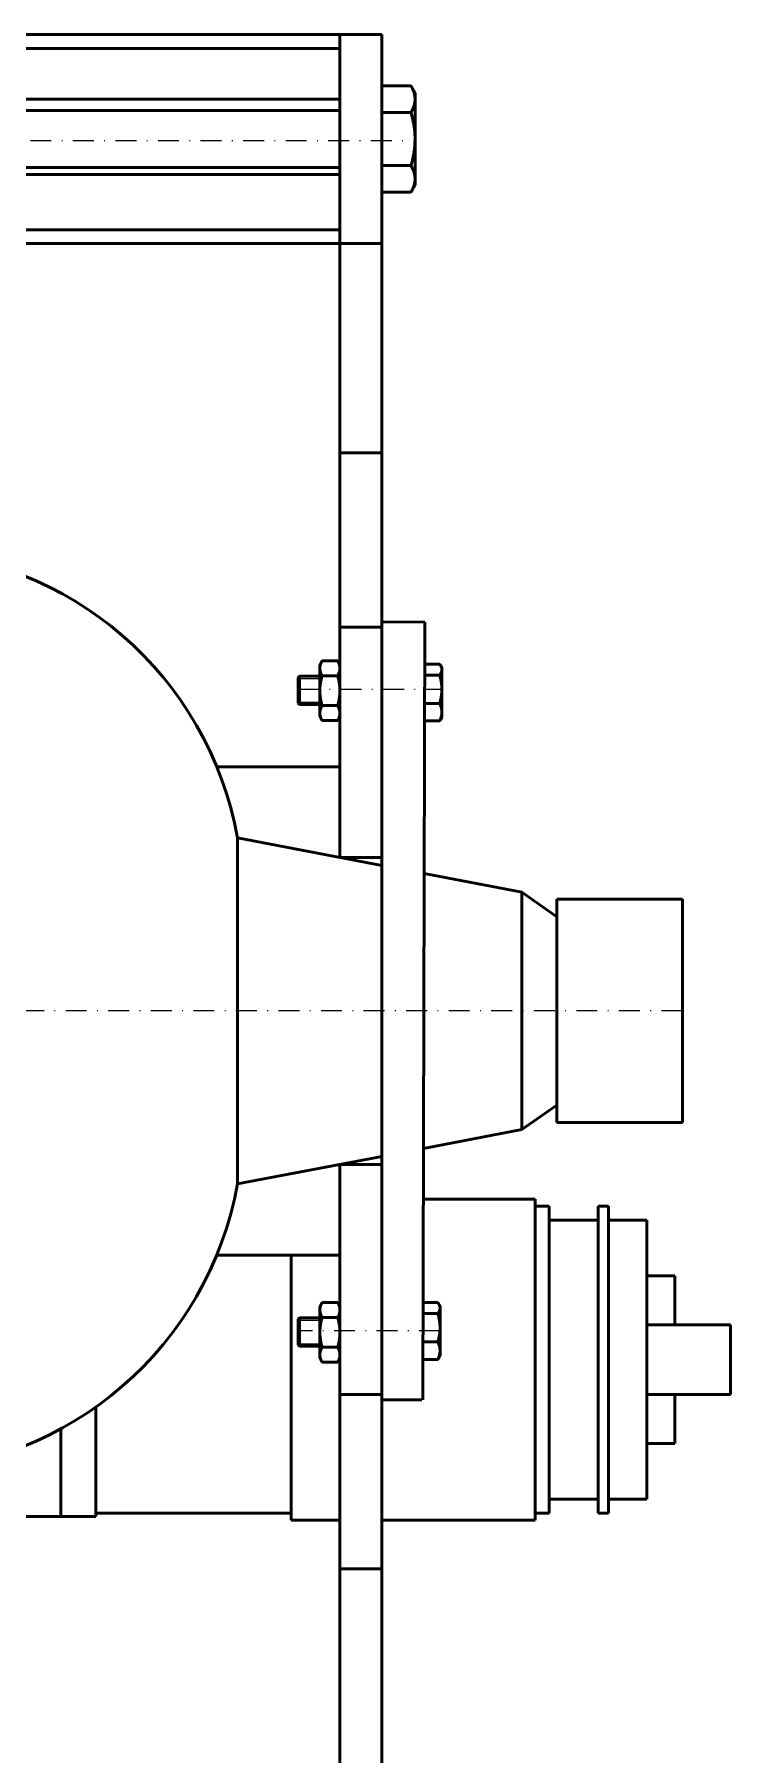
# Model space of a CAD drawing. Header units: inches. Extents: x -122986 to 27550, y -4965 to 6170.
# Drawn here: x 2472.2 to 2572, y 565.4 to 812 of the extents above; entities that cross this region are included whole.
import ezdxf

# ---------------------------------------------------------------- set-up
doc = ezdxf.new("R2010")
doc.units = ezdxf.units.IN
doc.header["$LTSCALE"] = 2
doc.header["$MEASUREMENT"] = 0
doc.linetypes.add('DASHDOT', pattern=[1, 0.5, -0.25, 0, -0.25])
for name, color, linetype, lineweight in [('1 mãnh', 7, 'Continuous', 5), ('1 Đường Tâm', 50, 'DASHDOT', 9), ('1 Đậm', 7, 'Continuous', 50)]:
    doc.layers.add(name, color=color, linetype=linetype, lineweight=lineweight)

msp = doc.modelspace()

# ---------------------------------------------------------------- linework, layer by layer
at = {"layer": '1 mãnh', "lineweight": 13}
for p, q in [((2510.018, 719.683), (2513.125, 719.683)), ((2510.018, 716.266), (2513.125, 716.266)), ((2510.023, 627.69), (2513.129, 627.69)), ((2510.023, 624.273), (2513.129, 624.273))]:
    msp.add_line(p, q, dxfattribs=at)
at = {"layer": '1 mãnh', "lineweight": 13, "ltscale": 15}
msp.add_line((2528.155, 717.809), (2528.155, 717.809), dxfattribs=at)
at = {"layer": '1 Đường Tâm', "lineweight": 9, "ltscale": 3}
for p, q in [((2325.23, 796.781), (2526.775, 796.781)), ((2509.991, 718.121), (2530.616, 718.121)), ((2565.095, 672.01), (2302.908, 672.01)), ((2530.359, 626.121), (2510.022, 626.121))]:
    msp.add_line(p, q, dxfattribs=at)
at = {"layer": '1 Đậm', "lineweight": 50}
for p, q in [((2516.002, 812.01), (2336.002, 812.01)), ((2522.002, 812.01), (2516.002, 812.01)), ((2516.002, 811.01), (2516.002, 812.01)), ((2522.002, 811.01), (2522.002, 812.01)), ((2516.002, 810.01), (2336.002, 810.01)), ((2516.002, 810.72), (2516.002, 811.01)), ((2516.002, 810.01), (2516.002, 810.72)), ((2516.002, 802.71), (2516.002, 810.01)), ((2522.002, 782.01), (2522.002, 811.01)), ((2526.185, 804.631), (2522.002, 804.631)), ((2526.185, 804.631), (2526.774, 803.61)), ((2516.002, 802.71), (2336.002, 802.71)), ((2516.002, 802.078), (2516.002, 802.71)), ((2516.002, 792.404), (2516.002, 802.078)), ((2526.774, 803.61), (2526.774, 802.726)), ((2526.774, 802.726), (2526.774, 797.01)), ((2516.002, 801.11), (2336.002, 801.11)), ((2526.185, 800.821), (2522.002, 800.821)), ((2526.774, 797.01), (2526.774, 791.294)), ((2516.002, 792.91), (2336.002, 792.91)), ((2516.002, 791.91), (2336.002, 791.91)), ((2516.002, 791.91), (2516.002, 792.404)), ((2516.002, 784.01), (2516.002, 791.91)), ((2526.185, 793.2), (2522.002, 793.2)), ((2526.185, 789.389), (2522.002, 789.389)), ((2526.774, 790.41), (2526.185, 789.389)), ((2526.774, 790.41), (2526.774, 791.294)), ((2516.002, 782.01), (2330.002, 782.01)), ((2516.002, 784.01), (2336.002, 784.01)), ((2516.002, 783.3), (2516.002, 784.01)), ((2516.002, 782.01), (2516.002, 783.3)), ((2522.002, 782.01), (2516.002, 782.01)), ((2516.002, 752.01), (2516.002, 782.01)), ((2522.002, 752.01), (2522.002, 782.01)), ((2522.002, 752.01), (2516.002, 752.01)), ((2516.002, 727.01), (2516.002, 752.01)), ((2522.002, 727.01), (2522.002, 752.01)), ((2522.002, 727.01), (2516.002, 727.01)), ((2516.002, 694.01), (2516.002, 727.01)), ((2522.002, 616.271), (2522.002, 727.01)), ((2513.456, 722.206), (2513.124, 721.631)), ((2513.124, 721.631), (2513.124, 721.134)), ((2513.124, 721.134), (2513.124, 717.917)), ((2513.456, 722.206), (2515.671, 722.206)), ((2515.671, 722.206), (2516.003, 721.631)), ((2530.299, 720.156), (2528.162, 720.156)), ((2530.299, 721.723), (2528.166, 721.723)), ((2530.448, 721.5), (2530.616, 721.209)), ((2530.616, 720.94), (2530.616, 721.209)), ((2530.616, 720.94), (2530.616, 718.122)), ((2510.018, 719.807), (2510.222, 720.011)), ((2510.018, 719.807), (2510.018, 716.142)), ((2510.222, 715.938), (2510.222, 720.011)), ((2510.222, 720.011), (2513.125, 720.011)), ((2513.124, 717.917), (2513.124, 714.701)), ((2513.456, 720.062), (2515.671, 720.062)), ((2530.616, 718.122), (2530.616, 714.838)), ((2510.222, 715.938), (2510.018, 716.142)), ((2513.125, 715.938), (2510.222, 715.938)), ((2513.456, 715.773), (2515.671, 715.773)), ((2530.299, 716.088), (2528.15, 716.088)), ((2513.124, 714.204), (2513.124, 714.701)), ((2513.124, 714.204), (2513.456, 713.629)), ((2513.456, 713.629), (2515.671, 713.629)), ((2516.003, 714.204), (2515.671, 713.629)), ((2530.299, 713.587), (2528.143, 713.587)), ((2530.616, 714.101), (2530.448, 713.81)), ((2530.616, 714.838), (2530.616, 714.101)), ((2516.002, 707.01), (2498.345, 707.01)), ((2522.002, 696.01), (2522.002, 697.01)), ((2522.002, 696.179), (2522.002, 696.179)), ((2547.095, 685.51), (2542.095, 689.01)), ((2542.095, 655.01), (2542.095, 689.01)), ((2565.095, 688.01), (2547.095, 688.01)), ((2547.095, 656.01), (2547.095, 688.01)), ((2565.095, 656.01), (2565.095, 688.01)), ((2542.095, 655.01), (2547.095, 658.51)), ((2547.095, 656.01), (2565.095, 656.01)), ((2516.002, 617.01), (2516.002, 650.01)), ((2544.002, 645.01), (2527.951, 645.01)), ((2544.002, 622.01), (2544.002, 645.01)), ((2546.002, 644.01), (2544.002, 644.01)), ((2546.002, 644.01), (2546.002, 600.01)), ((2554.502, 644.01), (2553.002, 644.01)), ((2553.002, 622.01), (2553.002, 644.01)), ((2554.502, 622.01), (2554.502, 644.01)), ((2553.002, 642.01), (2546.002, 642.01)), ((2560.002, 642.01), (2554.502, 642.01)), ((2560.002, 622.01), (2560.002, 642.01)), ((2498.345, 637.01), (2516.002, 637.01)), ((2509.002, 622.01), (2509.002, 637.01)), ((2564.002, 634.01), (2560.002, 634.01)), ((2564.002, 627.01), (2564.002, 634.01)), ((2513.46, 630.213), (2513.129, 629.638)), ((2513.129, 629.638), (2513.129, 629.141)), ((2513.129, 629.141), (2513.129, 625.925)), ((2513.46, 630.213), (2515.675, 630.213)), ((2515.675, 630.213), (2516.007, 629.638)), ((2527.922, 630.224), (2527.922, 630.189)), ((2530.042, 630.224), (2527.922, 630.224)), ((2530.042, 630.189), (2527.922, 630.189)), ((2530.191, 629.966), (2530.359, 629.674)), ((2530.359, 629.405), (2530.359, 629.674)), ((2530.359, 629.405), (2530.359, 626.588)), ((2510.022, 627.814), (2510.226, 628.018)), ((2510.022, 627.814), (2510.022, 624.149)), ((2510.226, 623.946), (2510.226, 628.018)), ((2510.226, 628.018), (2513.129, 628.018)), ((2513.46, 628.069), (2515.675, 628.069)), ((2530.042, 628.622), (2527.922, 628.622)), ((2530.359, 626.588), (2530.359, 623.303)), ((2572.002, 627.01), (2560.002, 627.01)), ((2572.002, 617.01), (2572.002, 627.01)), ((2510.226, 623.946), (2510.022, 624.149)), ((2513.129, 625.925), (2513.129, 622.708)), ((2530.042, 624.554), (2527.922, 624.554)), ((2509.002, 599.01), (2509.002, 622.01)), ((2513.129, 623.946), (2510.226, 623.946)), ((2513.129, 622.211), (2513.129, 622.708)), ((2513.129, 622.211), (2513.46, 621.636)), ((2513.46, 623.78), (2515.675, 623.78)), ((2513.46, 621.636), (2515.675, 621.636)), ((2516.007, 622.211), (2515.675, 621.636)), ((2527.922, 622.053), (2527.922, 622.017)), ((2530.042, 622.053), (2527.922, 622.053)), ((2530.042, 622.017), (2527.922, 622.017)), ((2530.359, 622.567), (2530.191, 622.275)), ((2530.359, 623.303), (2530.359, 622.567)), ((2544.002, 599.01), (2544.002, 622.01)), ((2553.002, 600.01), (2553.002, 622.01)), ((2554.502, 600.01), (2554.502, 622.01)), ((2560.002, 602.01), (2560.002, 622.01)), ((2522.002, 617.01), (2516.002, 617.01)), ((2516.002, 592.01), (2516.002, 617.01)), ((2522.002, 592.01), (2522.002, 617.01)), ((2572.002, 617.01), (2560.002, 617.01)), ((2564.002, 610.01), (2564.002, 617.01)), ((2481.002, 615.211), (2481.002, 599.51)), ((2476.002, 612.094), (2476.002, 599.51)), ((2560.002, 610.01), (2564.002, 610.01)), ((2546.002, 602.01), (2553.002, 602.01)), ((2554.502, 602.01), (2560.002, 602.01)), ((2467.002, 599.51), (2476.002, 599.51)), ((2476.002, 599.51), (2481.002, 599.51)), ((2481.002, 600.01), (2509.002, 600.01)), ((2544.002, 600.01), (2546.002, 600.01)), ((2553.002, 600.01), (2554.502, 600.01)), ((2509.002, 599.01), (2516.002, 599.01)), ((2522.002, 599.01), (2544.002, 599.01)), ((2522.002, 592.01), (2516.002, 592.01)), ((2516.002, 562.01), (2516.002, 592.01)), ((2522.002, 562.01), (2522.002, 592.01))]:
    msp.add_line(p, q, dxfattribs=at)
at = {"layer": '1 Đậm', "lineweight": 50, "ltscale": 15}
for p, q in [((2528.183, 727.765), (2522.002, 727.782)), ((2527.87, 616.255), (2528.183, 727.765)), ((2527.768, 616.255), (2522.002, 616.271))]:
    msp.add_line(p, q, dxfattribs=at)
at = {"layer": '1 Đậm', "ltscale": 15}
for p, q in [((2501.312, 696.825), (2501.312, 647.195)), ((2522.002, 692.86), (2501.312, 696.825)), ((2516.002, 694.01), (2522.002, 694.01)), ((2542.095, 689.01), (2528.082, 691.695)), ((2542.095, 655.01), (2527.971, 652.304)), ((2522.002, 651.16), (2501.312, 647.195)), ((2516.002, 650.01), (2522.002, 650.01))]:
    msp.add_line(p, q, dxfattribs=at)
at = {"layer": '1 Đậm', "lineweight": 50}
for points in [[(2526.774, 802.726), (2526.774, 802.765), (2526.773, 802.804), (2526.772, 802.843), (2526.77, 802.881), (2526.767, 802.92), (2526.765, 802.959), (2526.761, 802.998), (2526.757, 803.037), (2526.753, 803.075), (2526.748, 803.114), (2526.742, 803.153), (2526.736, 803.191), (2526.73, 803.23), (2526.723, 803.268), (2526.715, 803.307), (2526.708, 803.345), (2526.699, 803.384), (2526.69, 803.422), (2526.681, 803.46), (2526.671, 803.499), (2526.661, 803.537), (2526.65, 803.575), (2526.639, 803.613), (2526.627, 803.651), (2526.615, 803.69), (2526.602, 803.728), (2526.589, 803.766), (2526.576, 803.804), (2526.562, 803.842), (2526.548, 803.879), (2526.533, 803.917), (2526.518, 803.955), (2526.503, 803.993), (2526.487, 804.031), (2526.471, 804.069), (2526.454, 804.106), (2526.437, 804.144), (2526.42, 804.182), (2526.402, 804.219), (2526.384, 804.257), (2526.366, 804.294), (2526.347, 804.332), (2526.328, 804.369), (2526.308, 804.407), (2526.288, 804.444), (2526.268, 804.482), (2526.248, 804.519), (2526.227, 804.557), (2526.206, 804.594), (2526.185, 804.631)], [(2526.185, 800.821), (2526.206, 800.858), (2526.227, 800.896), (2526.248, 800.933), (2526.268, 800.97), (2526.289, 801.008), (2526.308, 801.045), (2526.328, 801.083), (2526.347, 801.121), (2526.366, 801.158), (2526.384, 801.196), (2526.403, 801.233), (2526.42, 801.271), (2526.438, 801.309), (2526.455, 801.347), (2526.471, 801.384), (2526.487, 801.422), (2526.503, 801.46), (2526.519, 801.498), (2526.534, 801.536), (2526.548, 801.574), (2526.563, 801.612), (2526.576, 801.649), (2526.59, 801.687), (2526.603, 801.725), (2526.615, 801.764), (2526.627, 801.802), (2526.639, 801.84), (2526.65, 801.878), (2526.661, 801.916), (2526.671, 801.954), (2526.681, 801.993), (2526.69, 802.031), (2526.699, 802.069), (2526.708, 802.107), (2526.716, 802.146), (2526.723, 802.184), (2526.73, 802.223), (2526.736, 802.261), (2526.742, 802.3), (2526.748, 802.338), (2526.753, 802.377), (2526.757, 802.416), (2526.761, 802.454), (2526.765, 802.493), (2526.767, 802.532), (2526.77, 802.57), (2526.772, 802.609), (2526.773, 802.648), (2526.774, 802.687), (2526.774, 802.726)], [(2526.774, 797.01), (2526.774, 797.087), (2526.773, 797.165), (2526.772, 797.242), (2526.77, 797.32), (2526.768, 797.397), (2526.765, 797.475), (2526.761, 797.552), (2526.757, 797.63), (2526.753, 797.708), (2526.748, 797.785), (2526.742, 797.863), (2526.736, 797.941), (2526.73, 798.019), (2526.723, 798.096), (2526.715, 798.174), (2526.707, 798.252), (2526.699, 798.329), (2526.69, 798.406), (2526.68, 798.484), (2526.67, 798.561), (2526.66, 798.637), (2526.649, 798.714), (2526.638, 798.791), (2526.626, 798.867), (2526.614, 798.944), (2526.601, 799.02), (2526.588, 799.096), (2526.575, 799.172), (2526.561, 799.248), (2526.547, 799.324), (2526.532, 799.4), (2526.517, 799.476), (2526.501, 799.551), (2526.486, 799.627), (2526.469, 799.702), (2526.453, 799.777), (2526.436, 799.852), (2526.418, 799.927), (2526.401, 800.002), (2526.383, 800.077), (2526.364, 800.152), (2526.346, 800.227), (2526.327, 800.301), (2526.307, 800.376), (2526.288, 800.45), (2526.268, 800.524), (2526.247, 800.599), (2526.227, 800.673), (2526.206, 800.747), (2526.185, 800.821)], [(2526.185, 793.2), (2526.206, 793.274), (2526.227, 793.349), (2526.248, 793.423), (2526.268, 793.498), (2526.288, 793.573), (2526.308, 793.648), (2526.328, 793.723), (2526.347, 793.798), (2526.366, 793.874), (2526.384, 793.949), (2526.402, 794.025), (2526.42, 794.101), (2526.438, 794.177), (2526.455, 794.253), (2526.472, 794.329), (2526.488, 794.405), (2526.504, 794.481), (2526.519, 794.557), (2526.534, 794.633), (2526.549, 794.709), (2526.563, 794.785), (2526.577, 794.861), (2526.591, 794.938), (2526.604, 795.014), (2526.616, 795.09), (2526.628, 795.167), (2526.64, 795.243), (2526.651, 795.32), (2526.662, 795.396), (2526.672, 795.472), (2526.682, 795.549), (2526.691, 795.626), (2526.7, 795.702), (2526.708, 795.779), (2526.716, 795.855), (2526.724, 795.932), (2526.73, 796.009), (2526.737, 796.086), (2526.743, 796.163), (2526.748, 796.239), (2526.753, 796.316), (2526.757, 796.393), (2526.761, 796.47), (2526.765, 796.547), (2526.768, 796.624), (2526.77, 796.701), (2526.772, 796.779), (2526.773, 796.856), (2526.774, 796.933), (2526.774, 797.01)], [(2526.774, 791.294), (2526.774, 791.333), (2526.773, 791.372), (2526.772, 791.411), (2526.77, 791.45), (2526.767, 791.489), (2526.765, 791.528), (2526.761, 791.566), (2526.757, 791.605), (2526.753, 791.644), (2526.748, 791.683), (2526.742, 791.721), (2526.736, 791.76), (2526.73, 791.798), (2526.723, 791.837), (2526.715, 791.875), (2526.708, 791.914), (2526.699, 791.952), (2526.69, 791.991), (2526.681, 792.029), (2526.671, 792.067), (2526.661, 792.105), (2526.65, 792.144), (2526.639, 792.182), (2526.627, 792.22), (2526.615, 792.258), (2526.602, 792.296), (2526.589, 792.334), (2526.576, 792.372), (2526.562, 792.41), (2526.548, 792.448), (2526.533, 792.486), (2526.518, 792.524), (2526.503, 792.561), (2526.487, 792.599), (2526.471, 792.637), (2526.454, 792.675), (2526.437, 792.712), (2526.42, 792.75), (2526.402, 792.788), (2526.384, 792.825), (2526.366, 792.863), (2526.347, 792.9), (2526.328, 792.938), (2526.308, 792.975), (2526.288, 793.013), (2526.268, 793.05), (2526.248, 793.088), (2526.227, 793.125), (2526.206, 793.162), (2526.185, 793.2)], [(2526.185, 789.389), (2526.206, 789.427), (2526.227, 789.464), (2526.248, 789.501), (2526.268, 789.539), (2526.289, 789.576), (2526.308, 789.614), (2526.328, 789.652), (2526.347, 789.689), (2526.366, 789.727), (2526.384, 789.764), (2526.403, 789.802), (2526.42, 789.84), (2526.438, 789.877), (2526.455, 789.915), (2526.471, 789.953), (2526.487, 789.991), (2526.503, 790.028), (2526.519, 790.066), (2526.534, 790.104), (2526.548, 790.142), (2526.563, 790.18), (2526.576, 790.218), (2526.59, 790.256), (2526.603, 790.294), (2526.615, 790.332), (2526.627, 790.37), (2526.639, 790.408), (2526.65, 790.446), (2526.661, 790.485), (2526.671, 790.523), (2526.681, 790.561), (2526.69, 790.599), (2526.699, 790.638), (2526.708, 790.676), (2526.716, 790.714), (2526.723, 790.753), (2526.73, 790.791), (2526.736, 790.83), (2526.742, 790.868), (2526.748, 790.907), (2526.753, 790.945), (2526.757, 790.984), (2526.761, 791.023), (2526.765, 791.061), (2526.767, 791.1), (2526.77, 791.139), (2526.772, 791.178), (2526.773, 791.217), (2526.774, 791.255), (2526.774, 791.294)], [(2513.124, 721.134), (2513.125, 721.156), (2513.125, 721.177), (2513.126, 721.199), (2513.127, 721.221), (2513.128, 721.243), (2513.13, 721.265), (2513.132, 721.287), (2513.134, 721.309), (2513.136, 721.33), (2513.139, 721.352), (2513.142, 721.374), (2513.146, 721.396), (2513.149, 721.417), (2513.153, 721.439), (2513.157, 721.461), (2513.162, 721.482), (2513.167, 721.504), (2513.172, 721.525), (2513.177, 721.547), (2513.182, 721.568), (2513.188, 721.59), (2513.194, 721.612), (2513.201, 721.633), (2513.207, 721.654), (2513.214, 721.676), (2513.221, 721.697), (2513.228, 721.719), (2513.236, 721.74), (2513.244, 721.761), (2513.252, 721.783), (2513.26, 721.804), (2513.268, 721.825), (2513.277, 721.847), (2513.286, 721.868), (2513.295, 721.889), (2513.304, 721.91), (2513.314, 721.932), (2513.324, 721.953), (2513.334, 721.974), (2513.344, 721.995), (2513.354, 722.016), (2513.365, 722.037), (2513.376, 722.058), (2513.387, 722.08), (2513.398, 722.101), (2513.409, 722.122), (2513.421, 722.143), (2513.432, 722.164), (2513.444, 722.185), (2513.456, 722.206)], [(2513.456, 720.062), (2513.444, 720.083), (2513.432, 720.104), (2513.42, 720.125), (2513.409, 720.146), (2513.398, 720.167), (2513.386, 720.188), (2513.375, 720.209), (2513.365, 720.23), (2513.354, 720.252), (2513.344, 720.273), (2513.334, 720.294), (2513.324, 720.315), (2513.314, 720.336), (2513.304, 720.358), (2513.295, 720.379), (2513.286, 720.4), (2513.277, 720.421), (2513.268, 720.443), (2513.26, 720.464), (2513.251, 720.485), (2513.243, 720.507), (2513.236, 720.528), (2513.228, 720.549), (2513.221, 720.571), (2513.214, 720.592), (2513.207, 720.614), (2513.2, 720.635), (2513.194, 720.656), (2513.188, 720.678), (2513.182, 720.699), (2513.177, 720.721), (2513.171, 720.743), (2513.166, 720.764), (2513.162, 720.786), (2513.157, 720.807), (2513.153, 720.829), (2513.149, 720.85), (2513.146, 720.872), (2513.142, 720.894), (2513.139, 720.916), (2513.136, 720.937), (2513.134, 720.959), (2513.132, 720.981), (2513.13, 721.003), (2513.128, 721.024), (2513.127, 721.046), (2513.126, 721.068), (2513.125, 721.09), (2513.125, 721.112), (2513.124, 721.134)], [(2516.003, 721.134), (2516.003, 721.156), (2516.002, 721.177), (2516.001, 721.199), (2516, 721.221), (2515.999, 721.243), (2515.997, 721.265), (2515.995, 721.287), (2515.993, 721.309), (2515.991, 721.33), (2515.988, 721.352), (2515.985, 721.374), (2515.981, 721.396), (2515.978, 721.417), (2515.974, 721.439), (2515.97, 721.461), (2515.965, 721.482), (2515.961, 721.504), (2515.956, 721.525), (2515.95, 721.547), (2515.945, 721.568), (2515.939, 721.59), (2515.933, 721.612), (2515.927, 721.633), (2515.92, 721.654), (2515.913, 721.676), (2515.906, 721.697), (2515.899, 721.719), (2515.891, 721.74), (2515.884, 721.761), (2515.876, 721.783), (2515.867, 721.804), (2515.859, 721.825), (2515.85, 721.847), (2515.841, 721.868), (2515.832, 721.889), (2515.823, 721.91), (2515.813, 721.932), (2515.803, 721.953), (2515.793, 721.974), (2515.783, 721.995), (2515.773, 722.016), (2515.762, 722.037), (2515.752, 722.058), (2515.741, 722.08), (2515.729, 722.101), (2515.718, 722.122), (2515.707, 722.143), (2515.695, 722.164), (2515.683, 722.185), (2515.671, 722.206)], [(2515.671, 720.062), (2515.683, 720.083), (2515.695, 720.104), (2515.707, 720.125), (2515.718, 720.146), (2515.73, 720.167), (2515.741, 720.188), (2515.752, 720.209), (2515.762, 720.23), (2515.773, 720.252), (2515.783, 720.273), (2515.794, 720.294), (2515.804, 720.315), (2515.813, 720.336), (2515.823, 720.358), (2515.832, 720.379), (2515.841, 720.4), (2515.85, 720.421), (2515.859, 720.443), (2515.868, 720.464), (2515.876, 720.485), (2515.884, 720.507), (2515.892, 720.528), (2515.899, 720.549), (2515.906, 720.571), (2515.913, 720.592), (2515.92, 720.614), (2515.927, 720.635), (2515.933, 720.656), (2515.939, 720.678), (2515.945, 720.699), (2515.95, 720.721), (2515.956, 720.743), (2515.961, 720.764), (2515.965, 720.786), (2515.97, 720.807), (2515.974, 720.829), (2515.978, 720.85), (2515.982, 720.872), (2515.985, 720.894), (2515.988, 720.916), (2515.991, 720.937), (2515.993, 720.959), (2515.995, 720.981), (2515.997, 721.003), (2515.999, 721.024), (2516, 721.046), (2516.001, 721.068), (2516.002, 721.09), (2516.003, 721.112), (2516.003, 721.134)], [(2530.616, 720.94), (2530.616, 720.955), (2530.616, 720.971), (2530.615, 720.987), (2530.614, 721.003), (2530.613, 721.019), (2530.611, 721.035), (2530.609, 721.051), (2530.607, 721.066), (2530.605, 721.082), (2530.602, 721.098), (2530.599, 721.114), (2530.596, 721.13), (2530.593, 721.145), (2530.589, 721.161), (2530.585, 721.177), (2530.581, 721.193), (2530.576, 721.209), (2530.572, 721.224), (2530.567, 721.24), (2530.561, 721.256), (2530.556, 721.271), (2530.55, 721.287), (2530.544, 721.303), (2530.538, 721.319), (2530.531, 721.334), (2530.525, 721.35), (2530.518, 721.366), (2530.51, 721.381), (2530.503, 721.397), (2530.495, 721.413), (2530.487, 721.428), (2530.479, 721.444), (2530.471, 721.46), (2530.462, 721.475), (2530.453, 721.491), (2530.444, 721.507), (2530.435, 721.522), (2530.426, 721.538), (2530.416, 721.553), (2530.406, 721.569), (2530.396, 721.584), (2530.386, 721.6), (2530.376, 721.615), (2530.365, 721.631), (2530.355, 721.646), (2530.344, 721.662), (2530.333, 721.677), (2530.322, 721.692), (2530.31, 721.708), (2530.299, 721.723)], [(2530.616, 720.94), (2530.616, 720.924), (2530.616, 720.908), (2530.615, 720.892), (2530.614, 720.876), (2530.613, 720.86), (2530.611, 720.844), (2530.609, 720.828), (2530.607, 720.812), (2530.605, 720.796), (2530.602, 720.78), (2530.599, 720.764), (2530.596, 720.748), (2530.592, 720.732), (2530.589, 720.716), (2530.585, 720.7), (2530.58, 720.684), (2530.576, 720.668), (2530.571, 720.652), (2530.566, 720.637), (2530.56, 720.621), (2530.555, 720.605), (2530.549, 720.589), (2530.543, 720.573), (2530.537, 720.558), (2530.53, 720.542), (2530.523, 720.526), (2530.516, 720.511), (2530.509, 720.495), (2530.502, 720.479), (2530.494, 720.464), (2530.486, 720.448), (2530.478, 720.433), (2530.47, 720.417), (2530.461, 720.402), (2530.452, 720.386), (2530.443, 720.371), (2530.434, 720.355), (2530.425, 720.34), (2530.415, 720.324), (2530.406, 720.309), (2530.396, 720.294), (2530.386, 720.278), (2530.375, 720.263), (2530.365, 720.248), (2530.354, 720.232), (2530.344, 720.217), (2530.333, 720.202), (2530.322, 720.187), (2530.31, 720.171), (2530.299, 720.156)], [(2530.616, 718.122), (2530.616, 718.164), (2530.616, 718.205), (2530.615, 718.247), (2530.614, 718.288), (2530.613, 718.33), (2530.611, 718.371), (2530.609, 718.413), (2530.607, 718.454), (2530.605, 718.495), (2530.602, 718.537), (2530.599, 718.578), (2530.596, 718.619), (2530.593, 718.66), (2530.589, 718.701), (2530.585, 718.742), (2530.58, 718.783), (2530.576, 718.824), (2530.571, 718.865), (2530.566, 718.906), (2530.561, 718.947), (2530.555, 718.988), (2530.549, 719.029), (2530.543, 719.069), (2530.537, 719.11), (2530.531, 719.151), (2530.524, 719.191), (2530.517, 719.232), (2530.51, 719.273), (2530.502, 719.313), (2530.495, 719.354), (2530.487, 719.394), (2530.479, 719.434), (2530.47, 719.475), (2530.462, 719.515), (2530.453, 719.555), (2530.444, 719.596), (2530.435, 719.636), (2530.426, 719.676), (2530.416, 719.716), (2530.406, 719.756), (2530.396, 719.796), (2530.386, 719.837), (2530.376, 719.877), (2530.365, 719.917), (2530.355, 719.957), (2530.344, 719.997), (2530.333, 720.036), (2530.322, 720.076), (2530.31, 720.116), (2530.299, 720.156)], [(2513.124, 717.917), (2513.125, 717.961), (2513.125, 718.004), (2513.126, 718.048), (2513.127, 718.092), (2513.128, 718.135), (2513.13, 718.179), (2513.132, 718.223), (2513.134, 718.266), (2513.136, 718.31), (2513.139, 718.354), (2513.142, 718.397), (2513.146, 718.441), (2513.149, 718.485), (2513.153, 718.529), (2513.158, 718.572), (2513.162, 718.616), (2513.167, 718.66), (2513.172, 718.703), (2513.177, 718.746), (2513.183, 718.79), (2513.189, 718.833), (2513.195, 718.876), (2513.201, 718.919), (2513.208, 718.963), (2513.215, 719.006), (2513.222, 719.048), (2513.229, 719.091), (2513.237, 719.134), (2513.244, 719.177), (2513.252, 719.22), (2513.261, 719.262), (2513.269, 719.305), (2513.278, 719.347), (2513.287, 719.39), (2513.296, 719.432), (2513.305, 719.474), (2513.315, 719.517), (2513.325, 719.559), (2513.334, 719.601), (2513.345, 719.643), (2513.355, 719.685), (2513.365, 719.727), (2513.376, 719.769), (2513.387, 719.811), (2513.398, 719.853), (2513.409, 719.895), (2513.421, 719.937), (2513.432, 719.978), (2513.444, 720.02), (2513.456, 720.062)], [(2513.456, 715.773), (2513.444, 715.815), (2513.432, 715.857), (2513.421, 715.899), (2513.409, 715.941), (2513.398, 715.983), (2513.387, 716.026), (2513.376, 716.068), (2513.365, 716.11), (2513.354, 716.153), (2513.344, 716.195), (2513.334, 716.238), (2513.324, 716.28), (2513.314, 716.323), (2513.304, 716.366), (2513.295, 716.408), (2513.285, 716.451), (2513.277, 716.494), (2513.268, 716.537), (2513.259, 716.58), (2513.251, 716.623), (2513.243, 716.665), (2513.235, 716.708), (2513.228, 716.751), (2513.22, 716.794), (2513.213, 716.837), (2513.207, 716.88), (2513.2, 716.923), (2513.194, 716.966), (2513.188, 717.009), (2513.182, 717.052), (2513.176, 717.095), (2513.171, 717.138), (2513.166, 717.181), (2513.161, 717.225), (2513.157, 717.268), (2513.153, 717.311), (2513.149, 717.354), (2513.145, 717.397), (2513.142, 717.44), (2513.139, 717.484), (2513.136, 717.527), (2513.134, 717.57), (2513.132, 717.614), (2513.13, 717.657), (2513.128, 717.7), (2513.127, 717.744), (2513.126, 717.787), (2513.125, 717.831), (2513.125, 717.874), (2513.124, 717.917)], [(2516.003, 717.917), (2516.003, 717.961), (2516.002, 718.004), (2516.001, 718.048), (2516, 718.092), (2515.999, 718.135), (2515.997, 718.179), (2515.995, 718.223), (2515.993, 718.266), (2515.991, 718.31), (2515.988, 718.354), (2515.985, 718.397), (2515.982, 718.441), (2515.978, 718.485), (2515.974, 718.529), (2515.97, 718.572), (2515.965, 718.616), (2515.96, 718.66), (2515.955, 718.703), (2515.95, 718.746), (2515.944, 718.79), (2515.939, 718.833), (2515.932, 718.876), (2515.926, 718.919), (2515.919, 718.963), (2515.913, 719.006), (2515.905, 719.048), (2515.898, 719.091), (2515.891, 719.134), (2515.883, 719.177), (2515.875, 719.22), (2515.866, 719.262), (2515.858, 719.305), (2515.849, 719.347), (2515.84, 719.39), (2515.831, 719.432), (2515.822, 719.474), (2515.812, 719.517), (2515.803, 719.559), (2515.793, 719.601), (2515.783, 719.643), (2515.772, 719.685), (2515.762, 719.727), (2515.751, 719.769), (2515.74, 719.811), (2515.729, 719.853), (2515.718, 719.895), (2515.706, 719.937), (2515.695, 719.978), (2515.683, 720.02), (2515.671, 720.062)], [(2515.671, 715.773), (2515.683, 715.815), (2515.695, 715.857), (2515.707, 715.899), (2515.718, 715.941), (2515.729, 715.983), (2515.741, 716.026), (2515.752, 716.068), (2515.762, 716.11), (2515.773, 716.153), (2515.783, 716.195), (2515.794, 716.238), (2515.804, 716.28), (2515.813, 716.323), (2515.823, 716.366), (2515.832, 716.408), (2515.842, 716.451), (2515.851, 716.494), (2515.859, 716.537), (2515.868, 716.58), (2515.876, 716.623), (2515.884, 716.665), (2515.892, 716.708), (2515.899, 716.751), (2515.907, 716.794), (2515.914, 716.837), (2515.921, 716.88), (2515.927, 716.923), (2515.933, 716.966), (2515.94, 717.009), (2515.945, 717.052), (2515.951, 717.095), (2515.956, 717.138), (2515.961, 717.181), (2515.966, 717.225), (2515.97, 717.268), (2515.974, 717.311), (2515.978, 717.354), (2515.982, 717.397), (2515.985, 717.44), (2515.988, 717.484), (2515.991, 717.527), (2515.993, 717.57), (2515.996, 717.614), (2515.997, 717.657), (2515.999, 717.7), (2516, 717.744), (2516.001, 717.787), (2516.002, 717.831), (2516.003, 717.874), (2516.003, 717.917)], [(2530.299, 716.088), (2530.31, 716.128), (2530.322, 716.168), (2530.333, 716.208), (2530.344, 716.248), (2530.355, 716.288), (2530.366, 716.328), (2530.376, 716.368), (2530.386, 716.408), (2530.397, 716.448), (2530.406, 716.489), (2530.416, 716.529), (2530.426, 716.569), (2530.435, 716.609), (2530.444, 716.65), (2530.453, 716.69), (2530.462, 716.73), (2530.471, 716.771), (2530.479, 716.811), (2530.487, 716.851), (2530.495, 716.892), (2530.502, 716.932), (2530.51, 716.973), (2530.517, 717.013), (2530.524, 717.054), (2530.531, 717.095), (2530.537, 717.135), (2530.544, 717.176), (2530.55, 717.217), (2530.555, 717.257), (2530.561, 717.298), (2530.566, 717.339), (2530.571, 717.38), (2530.576, 717.421), (2530.581, 717.462), (2530.585, 717.503), (2530.589, 717.544), (2530.593, 717.585), (2530.596, 717.626), (2530.599, 717.667), (2530.602, 717.708), (2530.605, 717.749), (2530.607, 717.791), (2530.609, 717.832), (2530.611, 717.873), (2530.613, 717.915), (2530.614, 717.956), (2530.615, 717.997), (2530.616, 718.039), (2530.616, 718.08), (2530.616, 718.122)], [(2513.124, 714.701), (2513.125, 714.723), (2513.125, 714.745), (2513.126, 714.767), (2513.127, 714.789), (2513.128, 714.811), (2513.13, 714.832), (2513.132, 714.854), (2513.134, 714.876), (2513.136, 714.898), (2513.139, 714.92), (2513.142, 714.941), (2513.146, 714.963), (2513.149, 714.985), (2513.153, 715.006), (2513.157, 715.028), (2513.162, 715.05), (2513.167, 715.071), (2513.172, 715.093), (2513.177, 715.115), (2513.182, 715.136), (2513.188, 715.158), (2513.194, 715.179), (2513.201, 715.201), (2513.207, 715.222), (2513.214, 715.243), (2513.221, 715.265), (2513.228, 715.286), (2513.236, 715.308), (2513.244, 715.329), (2513.252, 715.35), (2513.26, 715.372), (2513.268, 715.393), (2513.277, 715.414), (2513.286, 715.435), (2513.295, 715.457), (2513.304, 715.478), (2513.314, 715.499), (2513.324, 715.52), (2513.334, 715.541), (2513.344, 715.563), (2513.354, 715.584), (2513.365, 715.605), (2513.376, 715.626), (2513.387, 715.647), (2513.398, 715.668), (2513.409, 715.689), (2513.421, 715.71), (2513.432, 715.731), (2513.444, 715.752), (2513.456, 715.773)], [(2516.003, 714.701), (2516.003, 714.723), (2516.002, 714.745), (2516.001, 714.767), (2516, 714.789), (2515.999, 714.811), (2515.997, 714.832), (2515.995, 714.854), (2515.993, 714.876), (2515.991, 714.898), (2515.988, 714.92), (2515.985, 714.941), (2515.981, 714.963), (2515.978, 714.985), (2515.974, 715.006), (2515.97, 715.028), (2515.965, 715.05), (2515.961, 715.071), (2515.956, 715.093), (2515.95, 715.115), (2515.945, 715.136), (2515.939, 715.158), (2515.933, 715.179), (2515.927, 715.201), (2515.92, 715.222), (2515.913, 715.243), (2515.906, 715.265), (2515.899, 715.286), (2515.891, 715.308), (2515.884, 715.329), (2515.876, 715.35), (2515.867, 715.372), (2515.859, 715.393), (2515.85, 715.414), (2515.841, 715.435), (2515.832, 715.457), (2515.823, 715.478), (2515.813, 715.499), (2515.803, 715.52), (2515.793, 715.541), (2515.783, 715.563), (2515.773, 715.584), (2515.762, 715.605), (2515.752, 715.626), (2515.741, 715.647), (2515.729, 715.668), (2515.718, 715.689), (2515.707, 715.71), (2515.695, 715.731), (2515.683, 715.752), (2515.671, 715.773)], [(2530.616, 714.838), (2530.616, 714.863), (2530.616, 714.889), (2530.615, 714.914), (2530.614, 714.94), (2530.613, 714.965), (2530.611, 714.991), (2530.609, 715.016), (2530.607, 715.042), (2530.605, 715.067), (2530.602, 715.092), (2530.599, 715.118), (2530.596, 715.143), (2530.593, 715.168), (2530.589, 715.194), (2530.585, 715.219), (2530.58, 715.244), (2530.576, 715.269), (2530.571, 715.294), (2530.566, 715.32), (2530.561, 715.345), (2530.555, 715.37), (2530.549, 715.395), (2530.543, 715.42), (2530.537, 715.445), (2530.531, 715.47), (2530.524, 715.495), (2530.517, 715.52), (2530.51, 715.545), (2530.502, 715.57), (2530.495, 715.595), (2530.487, 715.619), (2530.479, 715.644), (2530.47, 715.669), (2530.462, 715.694), (2530.453, 715.719), (2530.444, 715.743), (2530.435, 715.768), (2530.426, 715.793), (2530.416, 715.818), (2530.406, 715.842), (2530.396, 715.867), (2530.386, 715.892), (2530.376, 715.916), (2530.365, 715.941), (2530.355, 715.965), (2530.344, 715.99), (2530.333, 716.015), (2530.322, 716.039), (2530.31, 716.064), (2530.299, 716.088)], [(2513.456, 713.629), (2513.444, 713.65), (2513.432, 713.671), (2513.42, 713.692), (2513.409, 713.713), (2513.398, 713.735), (2513.386, 713.756), (2513.375, 713.777), (2513.365, 713.798), (2513.354, 713.819), (2513.344, 713.84), (2513.334, 713.861), (2513.324, 713.883), (2513.314, 713.904), (2513.304, 713.925), (2513.295, 713.946), (2513.286, 713.968), (2513.277, 713.989), (2513.268, 714.01), (2513.26, 714.031), (2513.251, 714.053), (2513.243, 714.074), (2513.236, 714.095), (2513.228, 714.117), (2513.221, 714.138), (2513.214, 714.16), (2513.207, 714.181), (2513.2, 714.203), (2513.194, 714.224), (2513.188, 714.246), (2513.182, 714.267), (2513.177, 714.289), (2513.171, 714.31), (2513.166, 714.332), (2513.162, 714.353), (2513.157, 714.375), (2513.153, 714.396), (2513.149, 714.418), (2513.146, 714.44), (2513.142, 714.461), (2513.139, 714.483), (2513.136, 714.505), (2513.134, 714.527), (2513.132, 714.548), (2513.13, 714.57), (2513.128, 714.592), (2513.127, 714.614), (2513.126, 714.636), (2513.125, 714.657), (2513.125, 714.679), (2513.124, 714.701)], [(2515.671, 713.629), (2515.683, 713.65), (2515.695, 713.671), (2515.707, 713.692), (2515.718, 713.713), (2515.73, 713.735), (2515.741, 713.756), (2515.752, 713.777), (2515.762, 713.798), (2515.773, 713.819), (2515.783, 713.84), (2515.794, 713.861), (2515.804, 713.883), (2515.813, 713.904), (2515.823, 713.925), (2515.832, 713.946), (2515.841, 713.968), (2515.85, 713.989), (2515.859, 714.01), (2515.868, 714.031), (2515.876, 714.053), (2515.884, 714.074), (2515.892, 714.095), (2515.899, 714.117), (2515.906, 714.138), (2515.913, 714.16), (2515.92, 714.181), (2515.927, 714.203), (2515.933, 714.224), (2515.939, 714.246), (2515.945, 714.267), (2515.95, 714.289), (2515.956, 714.31), (2515.961, 714.332), (2515.965, 714.353), (2515.97, 714.375), (2515.974, 714.396), (2515.978, 714.418), (2515.982, 714.44), (2515.985, 714.461), (2515.988, 714.483), (2515.991, 714.505), (2515.993, 714.527), (2515.995, 714.548), (2515.997, 714.57), (2515.999, 714.592), (2516, 714.614), (2516.001, 714.636), (2516.002, 714.657), (2516.003, 714.679), (2516.003, 714.701)], [(2530.299, 713.587), (2530.31, 713.612), (2530.322, 713.636), (2530.333, 713.661), (2530.344, 713.685), (2530.355, 713.71), (2530.366, 713.735), (2530.376, 713.759), (2530.386, 713.784), (2530.397, 713.809), (2530.406, 713.833), (2530.416, 713.858), (2530.426, 713.883), (2530.435, 713.907), (2530.444, 713.932), (2530.453, 713.957), (2530.462, 713.982), (2530.471, 714.007), (2530.479, 714.031), (2530.487, 714.056), (2530.495, 714.081), (2530.502, 714.106), (2530.51, 714.131), (2530.517, 714.156), (2530.524, 714.181), (2530.531, 714.206), (2530.537, 714.231), (2530.544, 714.256), (2530.55, 714.281), (2530.555, 714.306), (2530.561, 714.331), (2530.566, 714.356), (2530.571, 714.381), (2530.576, 714.406), (2530.581, 714.432), (2530.585, 714.457), (2530.589, 714.482), (2530.593, 714.507), (2530.596, 714.532), (2530.599, 714.558), (2530.602, 714.583), (2530.605, 714.608), (2530.607, 714.634), (2530.609, 714.659), (2530.611, 714.685), (2530.613, 714.71), (2530.614, 714.735), (2530.615, 714.761), (2530.616, 714.786), (2530.616, 714.812), (2530.616, 714.838)], [(2530.451, 713.815), (2530.448, 713.81), (2530.446, 713.806), (2530.443, 713.801), (2530.44, 713.796), (2530.438, 713.792), (2530.435, 713.787), (2530.432, 713.783), (2530.429, 713.778), (2530.427, 713.774), (2530.424, 713.769), (2530.421, 713.764), (2530.418, 713.76), (2530.415, 713.755), (2530.412, 713.751), (2530.41, 713.746), (2530.407, 713.741), (2530.404, 713.737), (2530.401, 713.732), (2530.398, 713.728), (2530.395, 713.723), (2530.392, 713.719), (2530.389, 713.714), (2530.386, 713.71), (2530.383, 713.705), (2530.38, 713.7), (2530.377, 713.696), (2530.374, 713.691), (2530.371, 713.687), (2530.368, 713.682), (2530.364, 713.678), (2530.361, 713.673), (2530.358, 713.669), (2530.355, 713.664), (2530.352, 713.659), (2530.349, 713.655), (2530.345, 713.65), (2530.342, 713.646), (2530.339, 713.641), (2530.336, 713.637), (2530.332, 713.632), (2530.329, 713.628), (2530.326, 713.623), (2530.322, 713.619), (2530.319, 713.614), (2530.316, 713.61), (2530.312, 713.605), (2530.309, 713.601), (2530.306, 713.596), (2530.302, 713.591), (2530.299, 713.587)], [(2513.129, 629.141), (2513.129, 629.163), (2513.129, 629.185), (2513.13, 629.206), (2513.131, 629.228), (2513.133, 629.25), (2513.134, 629.272), (2513.136, 629.294), (2513.138, 629.316), (2513.141, 629.337), (2513.144, 629.359), (2513.147, 629.381), (2513.15, 629.403), (2513.154, 629.424), (2513.158, 629.446), (2513.162, 629.468), (2513.166, 629.489), (2513.171, 629.511), (2513.176, 629.533), (2513.181, 629.554), (2513.187, 629.576), (2513.193, 629.597), (2513.199, 629.619), (2513.205, 629.64), (2513.212, 629.662), (2513.218, 629.683), (2513.225, 629.704), (2513.233, 629.726), (2513.24, 629.747), (2513.248, 629.769), (2513.256, 629.79), (2513.264, 629.811), (2513.273, 629.832), (2513.281, 629.854), (2513.29, 629.875), (2513.299, 629.896), (2513.309, 629.917), (2513.318, 629.939), (2513.328, 629.96), (2513.338, 629.981), (2513.348, 630.002), (2513.359, 630.023), (2513.369, 630.044), (2513.38, 630.066), (2513.391, 630.087), (2513.402, 630.108), (2513.413, 630.129), (2513.425, 630.15), (2513.437, 630.171), (2513.448, 630.192), (2513.46, 630.213)], [(2513.46, 628.069), (2513.448, 628.09), (2513.437, 628.111), (2513.425, 628.132), (2513.413, 628.153), (2513.402, 628.174), (2513.391, 628.195), (2513.38, 628.216), (2513.369, 628.237), (2513.358, 628.259), (2513.348, 628.28), (2513.338, 628.301), (2513.328, 628.322), (2513.318, 628.343), (2513.309, 628.365), (2513.299, 628.386), (2513.29, 628.407), (2513.281, 628.428), (2513.272, 628.45), (2513.264, 628.471), (2513.256, 628.492), (2513.248, 628.514), (2513.24, 628.535), (2513.232, 628.556), (2513.225, 628.578), (2513.218, 628.599), (2513.211, 628.621), (2513.205, 628.642), (2513.198, 628.664), (2513.192, 628.685), (2513.187, 628.707), (2513.181, 628.728), (2513.176, 628.75), (2513.171, 628.771), (2513.166, 628.793), (2513.162, 628.814), (2513.157, 628.836), (2513.154, 628.858), (2513.15, 628.879), (2513.147, 628.901), (2513.144, 628.923), (2513.141, 628.944), (2513.138, 628.966), (2513.136, 628.988), (2513.134, 629.01), (2513.133, 629.031), (2513.131, 629.053), (2513.13, 629.075), (2513.129, 629.097), (2513.129, 629.119), (2513.129, 629.141)], [(2516.007, 629.141), (2516.007, 629.163), (2516.006, 629.185), (2516.006, 629.206), (2516.005, 629.228), (2516.003, 629.25), (2516.002, 629.272), (2516, 629.294), (2515.998, 629.316), (2515.995, 629.337), (2515.992, 629.359), (2515.989, 629.381), (2515.986, 629.403), (2515.982, 629.424), (2515.978, 629.446), (2515.974, 629.468), (2515.97, 629.489), (2515.965, 629.511), (2515.96, 629.533), (2515.955, 629.554), (2515.949, 629.576), (2515.943, 629.597), (2515.937, 629.619), (2515.931, 629.64), (2515.924, 629.662), (2515.918, 629.683), (2515.91, 629.704), (2515.903, 629.726), (2515.896, 629.747), (2515.888, 629.769), (2515.88, 629.79), (2515.872, 629.811), (2515.863, 629.832), (2515.854, 629.854), (2515.846, 629.875), (2515.836, 629.896), (2515.827, 629.917), (2515.818, 629.939), (2515.808, 629.96), (2515.798, 629.981), (2515.788, 630.002), (2515.777, 630.023), (2515.767, 630.044), (2515.756, 630.066), (2515.745, 630.087), (2515.734, 630.108), (2515.722, 630.129), (2515.711, 630.15), (2515.699, 630.171), (2515.687, 630.192), (2515.675, 630.213)], [(2515.675, 628.069), (2515.687, 628.09), (2515.699, 628.111), (2515.711, 628.132), (2515.723, 628.153), (2515.734, 628.174), (2515.745, 628.195), (2515.756, 628.216), (2515.767, 628.237), (2515.777, 628.259), (2515.788, 628.28), (2515.798, 628.301), (2515.808, 628.322), (2515.818, 628.343), (2515.827, 628.365), (2515.837, 628.386), (2515.846, 628.407), (2515.855, 628.428), (2515.863, 628.45), (2515.872, 628.471), (2515.88, 628.492), (2515.888, 628.514), (2515.896, 628.535), (2515.903, 628.556), (2515.911, 628.578), (2515.918, 628.599), (2515.925, 628.621), (2515.931, 628.642), (2515.937, 628.664), (2515.943, 628.685), (2515.949, 628.707), (2515.955, 628.728), (2515.96, 628.75), (2515.965, 628.771), (2515.97, 628.793), (2515.974, 628.814), (2515.978, 628.836), (2515.982, 628.858), (2515.986, 628.879), (2515.989, 628.901), (2515.992, 628.923), (2515.995, 628.944), (2515.998, 628.966), (2516, 628.988), (2516.002, 629.01), (2516.003, 629.031), (2516.005, 629.053), (2516.006, 629.075), (2516.006, 629.097), (2516.007, 629.119), (2516.007, 629.141)], [(2530.359, 629.405), (2530.359, 629.421), (2530.359, 629.437), (2530.358, 629.453), (2530.357, 629.469), (2530.356, 629.484), (2530.354, 629.5), (2530.352, 629.516), (2530.35, 629.532), (2530.348, 629.548), (2530.345, 629.564), (2530.342, 629.579), (2530.339, 629.595), (2530.336, 629.611), (2530.332, 629.627), (2530.328, 629.643), (2530.324, 629.658), (2530.319, 629.674), (2530.315, 629.69), (2530.31, 629.706), (2530.304, 629.721), (2530.299, 629.737), (2530.293, 629.753), (2530.287, 629.768), (2530.281, 629.784), (2530.274, 629.8), (2530.267, 629.816), (2530.261, 629.831), (2530.253, 629.847), (2530.246, 629.863), (2530.238, 629.878), (2530.23, 629.894), (2530.222, 629.91), (2530.214, 629.925), (2530.205, 629.941), (2530.196, 629.956), (2530.187, 629.972), (2530.178, 629.988), (2530.169, 630.003), (2530.159, 630.019), (2530.149, 630.034), (2530.139, 630.05), (2530.129, 630.066), (2530.119, 630.081), (2530.108, 630.096), (2530.098, 630.112), (2530.087, 630.127), (2530.076, 630.143), (2530.065, 630.158), (2530.053, 630.173), (2530.042, 630.189)], [(2530.359, 629.405), (2530.359, 629.389), (2530.359, 629.373), (2530.358, 629.357), (2530.357, 629.341), (2530.356, 629.326), (2530.354, 629.31), (2530.352, 629.294), (2530.35, 629.278), (2530.348, 629.262), (2530.345, 629.246), (2530.342, 629.23), (2530.339, 629.214), (2530.335, 629.198), (2530.332, 629.182), (2530.328, 629.166), (2530.323, 629.15), (2530.319, 629.134), (2530.314, 629.118), (2530.309, 629.102), (2530.303, 629.086), (2530.298, 629.071), (2530.292, 629.055), (2530.286, 629.039), (2530.28, 629.023), (2530.273, 629.008), (2530.266, 628.992), (2530.259, 628.976), (2530.252, 628.961), (2530.245, 628.945), (2530.237, 628.929), (2530.229, 628.914), (2530.221, 628.898), (2530.212, 628.883), (2530.204, 628.867), (2530.195, 628.852), (2530.186, 628.836), (2530.177, 628.821), (2530.168, 628.805), (2530.158, 628.79), (2530.149, 628.774), (2530.139, 628.759), (2530.129, 628.744), (2530.118, 628.728), (2530.108, 628.713), (2530.097, 628.698), (2530.087, 628.683), (2530.076, 628.667), (2530.065, 628.652), (2530.053, 628.637), (2530.042, 628.622)], [(2513.129, 625.925), (2513.129, 625.968), (2513.129, 626.012), (2513.13, 626.055), (2513.131, 626.099), (2513.132, 626.142), (2513.134, 626.186), (2513.136, 626.23), (2513.138, 626.273), (2513.141, 626.317), (2513.144, 626.361), (2513.147, 626.404), (2513.15, 626.448), (2513.154, 626.492), (2513.158, 626.536), (2513.162, 626.579), (2513.166, 626.623), (2513.171, 626.667), (2513.176, 626.71), (2513.182, 626.754), (2513.187, 626.797), (2513.193, 626.84), (2513.199, 626.883), (2513.205, 626.927), (2513.212, 626.97), (2513.219, 627.013), (2513.226, 627.056), (2513.233, 627.098), (2513.241, 627.141), (2513.249, 627.184), (2513.257, 627.227), (2513.265, 627.269), (2513.274, 627.312), (2513.282, 627.354), (2513.291, 627.397), (2513.3, 627.439), (2513.31, 627.482), (2513.319, 627.524), (2513.329, 627.566), (2513.339, 627.608), (2513.349, 627.65), (2513.359, 627.692), (2513.37, 627.734), (2513.381, 627.776), (2513.391, 627.818), (2513.403, 627.86), (2513.414, 627.902), (2513.425, 627.944), (2513.437, 627.985), (2513.449, 628.027), (2513.46, 628.069)], [(2516.007, 625.925), (2516.007, 625.968), (2516.006, 626.012), (2516.006, 626.055), (2516.005, 626.099), (2516.003, 626.142), (2516.002, 626.186), (2516, 626.23), (2515.998, 626.273), (2515.995, 626.317), (2515.992, 626.361), (2515.989, 626.404), (2515.986, 626.448), (2515.982, 626.492), (2515.978, 626.536), (2515.974, 626.579), (2515.969, 626.623), (2515.965, 626.667), (2515.96, 626.71), (2515.954, 626.754), (2515.949, 626.797), (2515.943, 626.84), (2515.937, 626.883), (2515.93, 626.927), (2515.924, 626.97), (2515.917, 627.013), (2515.91, 627.056), (2515.903, 627.098), (2515.895, 627.141), (2515.887, 627.184), (2515.879, 627.227), (2515.871, 627.269), (2515.862, 627.312), (2515.854, 627.354), (2515.845, 627.397), (2515.836, 627.439), (2515.826, 627.482), (2515.817, 627.524), (2515.807, 627.566), (2515.797, 627.608), (2515.787, 627.65), (2515.777, 627.692), (2515.766, 627.734), (2515.755, 627.776), (2515.744, 627.818), (2515.733, 627.86), (2515.722, 627.902), (2515.711, 627.944), (2515.699, 627.985), (2515.687, 628.027), (2515.675, 628.069)], [(2530.359, 626.588), (2530.359, 626.629), (2530.359, 626.671), (2530.358, 626.712), (2530.357, 626.754), (2530.356, 626.795), (2530.354, 626.837), (2530.352, 626.878), (2530.35, 626.919), (2530.348, 626.961), (2530.345, 627.002), (2530.342, 627.043), (2530.339, 627.085), (2530.335, 627.126), (2530.332, 627.167), (2530.328, 627.208), (2530.323, 627.249), (2530.319, 627.29), (2530.314, 627.331), (2530.309, 627.372), (2530.304, 627.413), (2530.298, 627.453), (2530.292, 627.494), (2530.286, 627.535), (2530.28, 627.576), (2530.274, 627.616), (2530.267, 627.657), (2530.26, 627.698), (2530.253, 627.738), (2530.245, 627.779), (2530.238, 627.819), (2530.23, 627.86), (2530.222, 627.9), (2530.213, 627.94), (2530.205, 627.981), (2530.196, 628.021), (2530.187, 628.061), (2530.178, 628.101), (2530.169, 628.142), (2530.159, 628.182), (2530.149, 628.222), (2530.139, 628.262), (2530.129, 628.302), (2530.119, 628.342), (2530.108, 628.382), (2530.098, 628.422), (2530.087, 628.462), (2530.076, 628.502), (2530.065, 628.542), (2530.053, 628.582), (2530.042, 628.622)], [(2530.042, 624.554), (2530.053, 624.594), (2530.065, 624.633), (2530.076, 624.673), (2530.087, 624.713), (2530.098, 624.754), (2530.109, 624.794), (2530.119, 624.834), (2530.129, 624.874), (2530.14, 624.914), (2530.149, 624.954), (2530.159, 624.994), (2530.169, 625.035), (2530.178, 625.075), (2530.187, 625.115), (2530.196, 625.155), (2530.205, 625.196), (2530.213, 625.236), (2530.222, 625.276), (2530.23, 625.317), (2530.238, 625.357), (2530.245, 625.398), (2530.253, 625.438), (2530.26, 625.479), (2530.267, 625.52), (2530.274, 625.56), (2530.28, 625.601), (2530.287, 625.642), (2530.293, 625.682), (2530.298, 625.723), (2530.304, 625.764), (2530.309, 625.805), (2530.319, 625.886), (2530.324, 625.927), (2530.328, 625.968), (2530.332, 626.009), (2530.336, 626.05), (2530.339, 626.091), (2530.342, 626.133), (2530.345, 626.174), (2530.348, 626.215), (2530.35, 626.256), (2530.352, 626.298), (2530.354, 626.339), (2530.356, 626.38), (2530.357, 626.422), (2530.358, 626.463), (2530.359, 626.505), (2530.359, 626.546), (2530.359, 626.588)], [(2513.46, 623.78), (2513.448, 623.822), (2513.437, 623.864), (2513.425, 623.906), (2513.413, 623.948), (2513.402, 623.99), (2513.391, 624.033), (2513.38, 624.075), (2513.369, 624.117), (2513.359, 624.16), (2513.348, 624.202), (2513.338, 624.245), (2513.328, 624.287), (2513.318, 624.33), (2513.308, 624.373), (2513.299, 624.416), (2513.29, 624.458), (2513.281, 624.501), (2513.272, 624.544), (2513.264, 624.587), (2513.255, 624.63), (2513.247, 624.673), (2513.24, 624.715), (2513.232, 624.758), (2513.225, 624.801), (2513.218, 624.844), (2513.211, 624.887), (2513.204, 624.93), (2513.198, 624.973), (2513.192, 625.016), (2513.186, 625.059), (2513.181, 625.102), (2513.175, 625.145), (2513.17, 625.189), (2513.166, 625.232), (2513.161, 625.275), (2513.157, 625.318), (2513.153, 625.361), (2513.15, 625.404), (2513.146, 625.448), (2513.143, 625.491), (2513.141, 625.534), (2513.138, 625.577), (2513.136, 625.621), (2513.134, 625.664), (2513.132, 625.707), (2513.131, 625.751), (2513.13, 625.794), (2513.129, 625.838), (2513.129, 625.881), (2513.129, 625.925)], [(2515.675, 623.78), (2515.687, 623.822), (2515.699, 623.864), (2515.711, 623.906), (2515.722, 623.948), (2515.734, 623.99), (2515.745, 624.033), (2515.756, 624.075), (2515.767, 624.117), (2515.777, 624.16), (2515.788, 624.202), (2515.798, 624.245), (2515.808, 624.287), (2515.818, 624.33), (2515.827, 624.373), (2515.837, 624.416), (2515.846, 624.458), (2515.855, 624.501), (2515.864, 624.544), (2515.872, 624.587), (2515.88, 624.63), (2515.889, 624.673), (2515.896, 624.715), (2515.904, 624.758), (2515.911, 624.801), (2515.918, 624.844), (2515.925, 624.887), (2515.932, 624.93), (2515.938, 624.973), (2515.944, 625.016), (2515.95, 625.059), (2515.955, 625.102), (2515.96, 625.145), (2515.965, 625.189), (2515.97, 625.232), (2515.975, 625.275), (2515.979, 625.318), (2515.983, 625.361), (2515.986, 625.404), (2515.989, 625.448), (2515.993, 625.491), (2515.995, 625.534), (2515.998, 625.577), (2516, 625.621), (2516.002, 625.664), (2516.003, 625.707), (2516.005, 625.751), (2516.006, 625.794), (2516.006, 625.838), (2516.007, 625.881), (2516.007, 625.925)], [(2530.359, 623.303), (2530.359, 623.329), (2530.359, 623.354), (2530.358, 623.38), (2530.357, 623.405), (2530.356, 623.431), (2530.354, 623.456), (2530.352, 623.482), (2530.35, 623.507), (2530.348, 623.532), (2530.345, 623.558), (2530.342, 623.583), (2530.339, 623.609), (2530.335, 623.634), (2530.332, 623.659), (2530.328, 623.684), (2530.323, 623.71), (2530.319, 623.735), (2530.314, 623.76), (2530.309, 623.785), (2530.304, 623.81), (2530.298, 623.835), (2530.292, 623.86), (2530.286, 623.886), (2530.28, 623.911), (2530.274, 623.936), (2530.267, 623.961), (2530.26, 623.985), (2530.253, 624.01), (2530.245, 624.035), (2530.238, 624.06), (2530.23, 624.085), (2530.222, 624.11), (2530.213, 624.135), (2530.205, 624.159), (2530.196, 624.184), (2530.187, 624.209), (2530.178, 624.234), (2530.169, 624.258), (2530.159, 624.283), (2530.149, 624.308), (2530.139, 624.333), (2530.129, 624.357), (2530.119, 624.382), (2530.108, 624.406), (2530.098, 624.431), (2530.087, 624.456), (2530.076, 624.48), (2530.065, 624.505), (2530.053, 624.529), (2530.042, 624.554)], [(2513.129, 622.708), (2513.129, 622.73), (2513.129, 622.752), (2513.13, 622.774), (2513.131, 622.796), (2513.133, 622.818), (2513.134, 622.84), (2513.136, 622.861), (2513.138, 622.883), (2513.141, 622.905), (2513.144, 622.927), (2513.147, 622.949), (2513.15, 622.97), (2513.154, 622.992), (2513.158, 623.014), (2513.162, 623.035), (2513.166, 623.057), (2513.171, 623.079), (2513.176, 623.1), (2513.181, 623.122), (2513.187, 623.143), (2513.193, 623.165), (2513.199, 623.186), (2513.205, 623.208), (2513.212, 623.229), (2513.218, 623.251), (2513.225, 623.272), (2513.233, 623.293), (2513.24, 623.315), (2513.248, 623.336), (2513.256, 623.357), (2513.264, 623.379), (2513.273, 623.4), (2513.281, 623.421), (2513.29, 623.443), (2513.299, 623.464), (2513.309, 623.485), (2513.318, 623.506), (2513.328, 623.527), (2513.338, 623.549), (2513.348, 623.57), (2513.359, 623.591), (2513.369, 623.612), (2513.38, 623.633), (2513.391, 623.654), (2513.402, 623.675), (2513.413, 623.696), (2513.425, 623.717), (2513.437, 623.738), (2513.448, 623.759), (2513.46, 623.78)], [(2513.46, 621.636), (2513.448, 621.657), (2513.437, 621.678), (2513.425, 621.699), (2513.413, 621.721), (2513.402, 621.742), (2513.391, 621.763), (2513.38, 621.784), (2513.369, 621.805), (2513.358, 621.826), (2513.348, 621.847), (2513.338, 621.869), (2513.328, 621.89), (2513.318, 621.911), (2513.309, 621.932), (2513.299, 621.953), (2513.29, 621.975), (2513.281, 621.996), (2513.272, 622.017), (2513.264, 622.039), (2513.256, 622.06), (2513.248, 622.081), (2513.24, 622.103), (2513.232, 622.124), (2513.225, 622.145), (2513.218, 622.167), (2513.211, 622.188), (2513.205, 622.21), (2513.198, 622.231), (2513.192, 622.253), (2513.187, 622.274), (2513.181, 622.296), (2513.176, 622.317), (2513.171, 622.339), (2513.166, 622.36), (2513.162, 622.382), (2513.157, 622.404), (2513.154, 622.425), (2513.15, 622.447), (2513.147, 622.469), (2513.144, 622.49), (2513.141, 622.512), (2513.138, 622.534), (2513.136, 622.555), (2513.134, 622.577), (2513.133, 622.599), (2513.131, 622.621), (2513.13, 622.643), (2513.129, 622.665), (2513.129, 622.686), (2513.129, 622.708)], [(2516.007, 622.708), (2516.007, 622.73), (2516.006, 622.752), (2516.006, 622.774), (2516.005, 622.796), (2516.003, 622.818), (2516.002, 622.84), (2516, 622.861), (2515.998, 622.883), (2515.995, 622.905), (2515.992, 622.927), (2515.989, 622.949), (2515.986, 622.97), (2515.982, 622.992), (2515.978, 623.014), (2515.974, 623.035), (2515.97, 623.057), (2515.965, 623.079), (2515.96, 623.1), (2515.955, 623.122), (2515.949, 623.143), (2515.943, 623.165), (2515.937, 623.186), (2515.931, 623.208), (2515.924, 623.229), (2515.918, 623.251), (2515.91, 623.272), (2515.903, 623.293), (2515.896, 623.315), (2515.888, 623.336), (2515.88, 623.357), (2515.872, 623.379), (2515.863, 623.4), (2515.854, 623.421), (2515.846, 623.443), (2515.836, 623.464), (2515.827, 623.485), (2515.818, 623.506), (2515.808, 623.527), (2515.798, 623.549), (2515.788, 623.57), (2515.777, 623.591), (2515.767, 623.612), (2515.756, 623.633), (2515.745, 623.654), (2515.734, 623.675), (2515.722, 623.696), (2515.711, 623.717), (2515.699, 623.738), (2515.687, 623.759), (2515.675, 623.78)], [(2515.675, 621.636), (2515.687, 621.657), (2515.699, 621.678), (2515.711, 621.699), (2515.723, 621.721), (2515.734, 621.742), (2515.745, 621.763), (2515.756, 621.784), (2515.767, 621.805), (2515.777, 621.826), (2515.788, 621.847), (2515.798, 621.869), (2515.808, 621.89), (2515.818, 621.911), (2515.827, 621.932), (2515.837, 621.953), (2515.846, 621.975), (2515.855, 621.996), (2515.863, 622.017), (2515.872, 622.039), (2515.88, 622.06), (2515.888, 622.081), (2515.896, 622.103), (2515.903, 622.124), (2515.911, 622.145), (2515.918, 622.167), (2515.925, 622.188), (2515.931, 622.21), (2515.937, 622.231), (2515.943, 622.253), (2515.949, 622.274), (2515.955, 622.296), (2515.96, 622.317), (2515.965, 622.339), (2515.97, 622.36), (2515.974, 622.382), (2515.978, 622.404), (2515.982, 622.425), (2515.986, 622.447), (2515.989, 622.469), (2515.992, 622.49), (2515.995, 622.512), (2515.998, 622.534), (2516, 622.555), (2516.002, 622.577), (2516.003, 622.599), (2516.005, 622.621), (2516.006, 622.643), (2516.006, 622.665), (2516.007, 622.686), (2516.007, 622.708)], [(2530.042, 622.053), (2530.053, 622.077), (2530.065, 622.102), (2530.076, 622.126), (2530.087, 622.151), (2530.098, 622.175), (2530.109, 622.2), (2530.119, 622.225), (2530.129, 622.249), (2530.14, 622.274), (2530.149, 622.299), (2530.159, 622.323), (2530.169, 622.348), (2530.178, 622.373), (2530.187, 622.398), (2530.196, 622.423), (2530.205, 622.447), (2530.213, 622.472), (2530.222, 622.497), (2530.23, 622.522), (2530.238, 622.547), (2530.245, 622.572), (2530.253, 622.597), (2530.26, 622.621), (2530.267, 622.646), (2530.274, 622.671), (2530.28, 622.696), (2530.287, 622.721), (2530.293, 622.746), (2530.298, 622.771), (2530.304, 622.797), (2530.309, 622.822), (2530.314, 622.847), (2530.319, 622.872), (2530.324, 622.897), (2530.328, 622.922), (2530.332, 622.948), (2530.336, 622.973), (2530.339, 622.998), (2530.342, 623.023), (2530.345, 623.049), (2530.348, 623.074), (2530.35, 623.099), (2530.352, 623.125), (2530.354, 623.15), (2530.356, 623.176), (2530.357, 623.201), (2530.358, 623.226), (2530.359, 623.252), (2530.359, 623.278), (2530.359, 623.303)], [(2530.194, 622.28), (2530.191, 622.276), (2530.189, 622.271), (2530.186, 622.267), (2530.183, 622.262), (2530.181, 622.257), (2530.178, 622.253), (2530.175, 622.248), (2530.172, 622.244), (2530.17, 622.239), (2530.167, 622.234), (2530.164, 622.23), (2530.161, 622.225), (2530.158, 622.221), (2530.155, 622.216), (2530.153, 622.212), (2530.15, 622.207), (2530.147, 622.202), (2530.144, 622.198), (2530.141, 622.193), (2530.138, 622.189), (2530.135, 622.184), (2530.132, 622.18), (2530.129, 622.175), (2530.126, 622.17), (2530.123, 622.166), (2530.12, 622.161), (2530.117, 622.157), (2530.114, 622.152), (2530.11, 622.148), (2530.107, 622.143), (2530.104, 622.139), (2530.101, 622.134), (2530.098, 622.13), (2530.095, 622.125), (2530.092, 622.12), (2530.088, 622.116), (2530.085, 622.111), (2530.082, 622.107), (2530.079, 622.102), (2530.075, 622.098), (2530.072, 622.093), (2530.069, 622.089), (2530.065, 622.084), (2530.062, 622.08), (2530.059, 622.075), (2530.055, 622.071), (2530.052, 622.066), (2530.049, 622.062), (2530.045, 622.057), (2530.042, 622.053)]]:
    msp.add_lwpolyline(points, dxfattribs=at)
for centre, start, end in [((2452.095, 688.012), 10.15217, 88.14552), ((2452.095, 656.008), 271.85448, 349.84783)]:
    msp.add_arc(centre, 50, start, end, dxfattribs=at)

doc.saveas('drawing.dxf')
